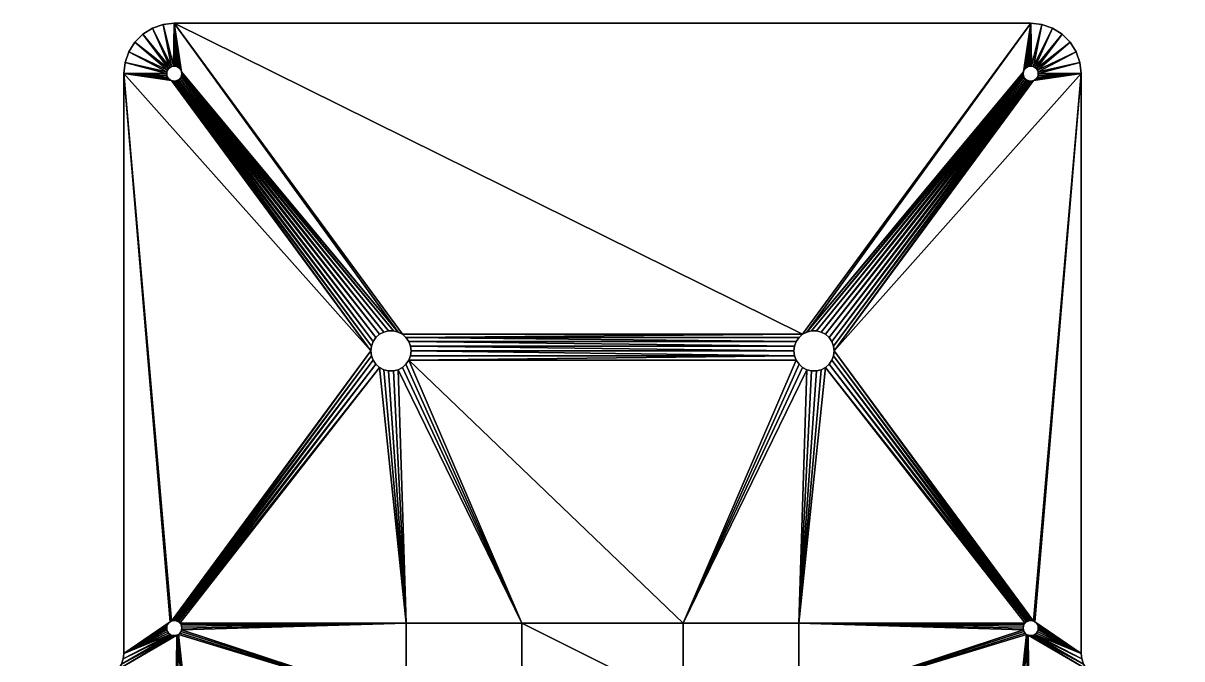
# Model space of a CAD drawing. Extents: x -115 to 115, y -220 to 220.
# Drawn here: x -115 to 115, y 93.9 to 220 of the extents above; entities that cross this region are included whole.
import ezdxf

# ---------------------------------------------------------------- set-up
doc = ezdxf.new("R2010")
doc.units = 0
doc.header["$MEASUREMENT"] = 0
doc.layers.get('0').update_dxf_attribs({"linetype": 'CONTINUOUS'})

msp = doc.modelspace()

# ---------------------------------------------------------------- meshes
at = {"color": 0}
mesh = msp.add_polyface(dxfattribs=at)
corners = [(-85, 220), (-87.23, 219.75), (-85, 220, 4), (-87.23, 219.75, 4), (-89.34, 219.01), (-89.34, 219.01, 4), (-91.23, 217.82), (-91.23, 217.82, 4), (-92.82, 216.23), (-92.82, 216.23, 4), (-94.01, 214.34), (-94.01, 214.34, 4), (-94.75, 212.23), (-94.75, 212.23, 4), (-95, 210), (-84.47, 211.4), (-84.82, 211.49), (-85.18, 211.49), (-85.53, 211.4), (-85.85, 211.23), (-86.33, 210.7), (-86.46, 210.36), (-86.12, 210.99), (-84.47, 211.4, 4), (-84.82, 211.49, 4), (-85.18, 211.49, 4), (-85.53, 211.4, 4), (-85.85, 211.23, 4), (-86.33, 210.7, 4), (-86.46, 210.36, 4), (-86.12, 210.99, 4)]
mesh.append_faces([[corners[k] for k in face] for face in [(0, 1, 2), (2, 1, 3), (3, 4, 5), (1, 4, 3), (5, 6, 7), (4, 6, 5), (7, 8, 9), (6, 8, 7), (9, 10, 11), (8, 10, 9), (11, 12, 13), (10, 12, 11), (12, 14, 13), (0, 15, 16), (0, 16, 17), (1, 0, 17), (1, 17, 18), (4, 18, 19), (4, 1, 18), (10, 20, 21), (10, 21, 12), (6, 19, 22), (6, 4, 19), (8, 22, 20), (8, 6, 22), (8, 20, 10), (23, 2, 24), (24, 2, 25), (25, 3, 26), (2, 3, 25), (26, 5, 27), (3, 5, 26), (28, 11, 29), (29, 11, 13), (27, 7, 30), (5, 7, 27), (28, 9, 11), (7, 9, 30), (30, 9, 28), (16, 23, 24), (17, 24, 25), (17, 16, 24), (18, 17, 25)]])
mesh = msp.add_polyface(dxfattribs=at)
corners = [(-84.15, 208.77), (-83.88, 209.01), (-44.27, 158.29), (-83.67, 209.3), (-43.42, 158.74), (-84.47, 208.6), (-44.99, 157.65), (-84.82, 208.51), (-45.54, 156.86), (-85.18, 208.51), (-45.88, 155.96), (-85.53, 208.6), (-46, 155), (-95, 210), (-85, 220), (-83.54, 210.36), (-83.67, 210.7), (-83.88, 210.99), (-84.15, 211.23), (-84.47, 211.4), (-83.88, 209.01, 4), (-84.15, 208.77, 4), (-44.27, 158.29, 4), (-43.42, 158.74, 4), (-83.67, 209.3, 4), (-84.47, 208.6, 4), (-44.99, 157.65, 4), (-84.82, 208.51, 4), (-45.54, 156.86, 4), (-85.18, 208.51, 4), (-45.88, 155.96, 4), (-85.53, 208.6, 4), (-46, 155, 4), (-95, 210, 4), (-83.54, 210.36, 4), (-85, 220, 4), (-83.67, 210.7, 4), (-83.88, 210.99, 4), (-84.15, 211.23, 4), (-84.47, 211.4, 4), (-83.5, 210), (-83.5, 210, 4), (-83.54, 209.64), (-83.54, 209.64, 4)]
mesh.append_faces([[corners[k] for k in face] for face in [(0, 1, 2), (3, 4, 1), (5, 0, 6), (7, 5, 8), (9, 7, 10), (11, 9, 12), (13, 11, 12), (14, 15, 16), (14, 16, 17), (14, 17, 18), (14, 18, 19), (20, 21, 22), (23, 24, 20), (21, 25, 26), (25, 27, 28), (27, 29, 30), (29, 31, 32), (31, 33, 32), (34, 35, 36), (36, 35, 37), (37, 35, 38), (38, 35, 39), (15, 40, 41), (15, 41, 34), (16, 34, 36), (16, 15, 34), (17, 36, 37), (17, 16, 36), (18, 37, 38), (18, 17, 37), (19, 38, 39), (19, 18, 38), (5, 27, 25), (5, 25, 21), (0, 5, 21), (1, 21, 20), (1, 20, 24), (1, 0, 21), (3, 1, 24), (42, 24, 43), (42, 3, 24), (40, 43, 41), (40, 42, 43)]])
mesh = msp.add_polyface(dxfattribs=at)
corners = [(85, 220), (-85, 220), (-85, 220, 4), (-39.73, 158.29), (39.73, 158.29), (-39.01, 157.65), (-83.88, 209.01), (-43.42, 158.74), (-44.27, 158.29), (-84.15, 208.77), (-44.99, 157.65), (-83.67, 209.3), (-42.48, 158.97), (-84.47, 208.6), (-45.54, 156.86), (-83.54, 209.64), (-41.52, 158.97), (-84.82, 208.51), (-45.88, 155.96), (-83.5, 210), (-40.58, 158.74), (-85.18, 208.51), (-46, 155), (-83.54, 210.36), (39.73, 158.29, 4), (-39.73, 158.29, 4), (-39.01, 157.65, 4), (-43.42, 158.74, 4), (-83.88, 209.01, 4), (-44.27, 158.29, 4), (-84.15, 208.77, 4), (-44.99, 157.65, 4), (-42.48, 158.97, 4), (-83.67, 209.3, 4), (-84.47, 208.6, 4), (-45.54, 156.86, 4), (-83.54, 209.64, 4), (-41.52, 158.97, 4), (-84.82, 208.51, 4), (-45.88, 155.96, 4), (-83.5, 210, 4), (-40.58, 158.74, 4), (-85.18, 208.51, 4), (-46, 155, 4), (-83.54, 210.36, 4)]
mesh.append_faces([[corners[k] for k in face] for face in [(0, 1, 2), (3, 4, 5), (6, 7, 8), (9, 8, 10), (11, 12, 7), (13, 10, 14), (15, 12, 11), (15, 16, 12), (17, 14, 18), (19, 16, 15), (19, 20, 16), (21, 18, 22), (23, 20, 19), (1, 4, 3), (1, 20, 23), (1, 3, 20), (24, 25, 26), (27, 28, 29), (29, 30, 31), (32, 33, 27), (31, 34, 35), (32, 36, 33), (37, 36, 32), (35, 38, 39), (37, 40, 36), (41, 40, 37), (39, 42, 43), (41, 44, 40), (24, 2, 25), (41, 2, 44), (25, 2, 41), (3, 26, 25), (20, 25, 41), (20, 3, 25), (16, 41, 37), (16, 20, 41), (12, 37, 32), (12, 16, 37), (7, 32, 27), (7, 12, 32), (8, 27, 29), (8, 7, 27), (10, 8, 29)]])
mesh = msp.add_polyface(dxfattribs=at)
corners = [(85, 220), (-85, 220, 4), (85, 220, 4), (85.18, 208.51), (46, 155), (45.88, 155.96), (84.82, 208.51), (45.54, 156.86), (84.47, 208.6), (44.99, 157.65), (84.15, 208.77), (44.27, 158.29), (83.88, 209.01), (43.42, 158.74), (83.67, 209.3), (42.48, 158.97), (83.54, 209.64), (41.52, 158.97), (83.5, 210), (40.58, 158.74), (83.54, 210.36), (39.73, 158.29), (-85, 220), (46, 155, 4), (85.18, 208.51, 4), (45.88, 155.96, 4), (84.82, 208.51, 4), (45.54, 156.86, 4), (84.47, 208.6, 4), (44.99, 157.65, 4), (84.15, 208.77, 4), (44.27, 158.29, 4), (83.88, 209.01, 4), (43.42, 158.74, 4), (83.67, 209.3, 4), (42.48, 158.97, 4), (83.54, 209.64, 4), (41.52, 158.97, 4), (83.5, 210, 4), (40.58, 158.74, 4), (83.54, 210.36, 4), (39.73, 158.29, 4), (39.01, 157.65), (39.01, 157.65, 4)]
mesh.append_faces([[corners[k] for k in face] for face in [(0, 1, 2), (3, 4, 5), (6, 5, 7), (8, 7, 9), (10, 9, 11), (12, 11, 13), (14, 13, 15), (16, 15, 17), (16, 14, 15), (18, 17, 19), (18, 16, 17), (20, 18, 19), (0, 19, 21), (0, 20, 19), (22, 0, 21), (23, 24, 25), (25, 26, 27), (27, 28, 29), (29, 30, 31), (31, 32, 33), (33, 34, 35), (35, 36, 37), (34, 36, 35), (37, 38, 39), (36, 38, 37), (38, 40, 39), (39, 2, 41), (40, 2, 39), (2, 1, 41), (11, 29, 31), (11, 9, 29), (13, 31, 33), (13, 11, 31), (15, 33, 35), (15, 13, 33), (17, 35, 37), (17, 15, 35), (19, 37, 39), (19, 17, 37), (21, 39, 41), (21, 19, 39), (42, 41, 43), (42, 21, 41)]])
mesh = msp.add_polyface(dxfattribs=at)
corners = [(85.53, 208.6), (95, 210), (46, 155), (85.18, 208.51), (84.82, 208.51), (45.88, 155.96), (84.47, 208.6), (45.54, 156.86), (84.15, 208.77), (44.99, 157.65), (83.88, 209.01), (44.27, 158.29), (83.67, 209.3), (43.42, 158.74), (85, 220), (84.47, 211.4), (84.15, 211.23), (83.88, 210.99), (83.67, 210.7), (83.54, 210.36), (95, 210, 4), (85.53, 208.6, 4), (46, 155, 4), (85.18, 208.51, 4), (84.82, 208.51, 4), (45.88, 155.96, 4), (84.47, 208.6, 4), (45.54, 156.86, 4), (84.15, 208.77, 4), (44.99, 157.65, 4), (83.88, 209.01, 4), (44.27, 158.29, 4), (83.67, 209.3, 4), (43.42, 158.74, 4), (84.47, 211.4, 4), (85, 220, 4), (84.15, 211.23, 4), (83.88, 210.99, 4), (83.67, 210.7, 4), (83.54, 210.36, 4), (84.82, 211.49, 4), (83.5, 210), (83.5, 210, 4), (83.54, 209.64), (83.54, 209.64, 4)]
mesh.append_faces([[corners[k] for k in face] for face in [(0, 1, 2), (3, 0, 2), (4, 3, 5), (6, 4, 7), (8, 6, 9), (10, 8, 11), (12, 10, 13), (14, 15, 16), (14, 16, 17), (14, 17, 18), (14, 18, 19), (20, 21, 22), (21, 23, 22), (23, 24, 25), (24, 26, 27), (26, 28, 29), (28, 30, 31), (30, 32, 33), (34, 35, 36), (36, 35, 37), (37, 35, 38), (38, 35, 39), (15, 40, 34), (16, 34, 36), (16, 15, 34), (17, 36, 37), (17, 16, 36), (18, 37, 38), (18, 17, 37), (19, 18, 38), (19, 38, 39), (41, 19, 39), (41, 39, 42), (43, 42, 44), (43, 41, 42), (43, 44, 32), (12, 43, 32), (10, 32, 30), (10, 30, 28), (10, 12, 32), (8, 10, 28), (6, 28, 26), (6, 8, 28)]])
mesh = msp.add_polyface(dxfattribs=at)
corners = [(95, 210, 4), (94.75, 212.23), (94.75, 212.23, 4), (94.01, 214.34), (94.01, 214.34, 4), (92.82, 216.23), (92.82, 216.23, 4), (91.23, 217.82), (91.23, 217.82, 4), (89.34, 219.01), (89.34, 219.01, 4), (87.23, 219.75), (87.23, 219.75, 4), (85, 220), (85, 220, 4), (86.46, 210.36), (86.33, 210.7), (86.12, 210.99), (85.85, 211.23), (85.53, 211.4), (85.18, 211.49), (84.82, 211.49), (84.47, 211.4), (86.46, 210.36, 4), (86.33, 210.7, 4), (86.12, 210.99, 4), (85.85, 211.23, 4), (85.53, 211.4, 4), (85.18, 211.49, 4), (84.82, 211.49, 4), (84.47, 211.4, 4)]
mesh.append_faces([[corners[k] for k in face] for face in [(0, 1, 2), (2, 3, 4), (1, 3, 2), (4, 5, 6), (3, 5, 4), (6, 7, 8), (5, 7, 6), (8, 9, 10), (7, 9, 8), (10, 11, 12), (9, 11, 10), (12, 13, 14), (11, 13, 12), (15, 3, 1), (16, 5, 3), (16, 3, 15), (17, 5, 16), (7, 5, 17), (7, 17, 18), (9, 18, 19), (9, 7, 18), (11, 19, 20), (11, 9, 19), (13, 20, 21), (13, 21, 22), (13, 11, 20), (4, 23, 2), (6, 24, 4), (4, 24, 23), (6, 25, 24), (6, 8, 25), (25, 8, 26), (8, 10, 26), (26, 10, 27), (10, 12, 27), (27, 12, 28), (12, 14, 28), (28, 14, 29), (29, 14, 30), (20, 27, 28), (21, 28, 29), (21, 20, 28), (22, 21, 29)]])
mesh = msp.add_polyface(dxfattribs=at)
corners = [(-94.75, 212.23, 4), (-95, 210), (-95, 210, 4), (-86.5, 210), (-86.46, 209.64), (-86.33, 209.3), (-86.12, 209.01), (-85.85, 208.77), (-85.53, 208.6), (-94.75, 212.23), (-86.46, 210.36), (-86.5, 210, 4), (-86.46, 209.64, 4), (-86.33, 209.3, 4), (-86.12, 209.01, 4), (-85.85, 208.77, 4), (-85.53, 208.6, 4), (-86.46, 210.36, 4), (-95, 95, 4), (-84.82, 211.49), (-84.47, 211.4), (-84.47, 211.4, 4), (-85.53, 211.4), (-85.18, 211.49, 4), (-85.53, 211.4, 4), (-85.85, 211.23), (-85.85, 211.23, 4), (-86.12, 210.99), (-86.12, 210.99, 4), (-86.33, 210.7), (-86.33, 210.7, 4), (-85.18, 208.51), (-85.18, 208.51, 4), (-84.82, 208.51, 4), (-84.82, 208.51), (-84.47, 208.6)]
mesh.append_faces([[corners[k] for k in face] for face in [(0, 1, 2), (1, 3, 4), (1, 4, 5), (1, 5, 6), (1, 6, 7), (1, 7, 8), (9, 10, 3), (9, 3, 1), (11, 2, 12), (12, 2, 13), (13, 2, 14), (14, 2, 15), (15, 2, 16), (17, 0, 11), (11, 0, 2), (1, 18, 2), (19, 20, 21), (22, 23, 24), (25, 24, 26), (25, 22, 24), (27, 26, 28), (27, 25, 26), (29, 28, 30), (29, 27, 28), (10, 29, 30), (10, 30, 17), (3, 10, 17), (3, 17, 11), (4, 11, 12), (4, 3, 11), (4, 12, 13), (5, 4, 13), (6, 13, 14), (6, 14, 15), (6, 5, 13), (7, 6, 15), (8, 15, 16), (8, 7, 15), (31, 16, 32), (31, 32, 33), (31, 8, 16), (34, 31, 33), (35, 34, 33)]])
mesh = msp.add_polyface(dxfattribs=at)
corners = [(95, 210), (94.75, 212.23), (95, 210, 4), (85.85, 208.77), (86.12, 209.01), (86.33, 209.3), (85.53, 208.6), (86.46, 209.64), (86.5, 210), (86.46, 210.36), (86.12, 209.01, 4), (85.85, 208.77, 4), (86.33, 209.3, 4), (85.53, 208.6, 4), (86.46, 209.64, 4), (94.75, 212.23, 4), (86.5, 210, 4), (86.46, 210.36, 4), (95, 95), (86.33, 210.7), (86.33, 210.7, 4), (86.12, 210.99), (86.12, 210.99, 4), (85.85, 211.23), (85.85, 211.23, 4), (85.53, 211.4), (85.53, 211.4, 4), (85.18, 211.49), (84.82, 208.51), (84.47, 208.6, 4), (84.82, 208.51, 4), (85.18, 208.51, 4), (84.47, 208.6), (85.18, 208.51)]
mesh.append_faces([[corners[k] for k in face] for face in [(0, 1, 2), (3, 4, 0), (5, 0, 4), (6, 3, 0), (7, 0, 5), (8, 1, 0), (8, 0, 7), (9, 1, 8), (10, 11, 2), (2, 12, 10), (11, 13, 2), (2, 14, 12), (15, 16, 2), (2, 16, 14), (15, 17, 16), (18, 0, 2), (9, 8, 16), (9, 16, 17), (19, 17, 20), (19, 9, 17), (21, 20, 22), (21, 19, 20), (23, 22, 24), (23, 21, 22), (25, 24, 26), (25, 23, 24), (27, 25, 26), (28, 29, 30), (28, 30, 31), (28, 32, 29), (33, 28, 31), (6, 31, 13), (6, 13, 11), (6, 33, 31), (3, 6, 11), (4, 11, 10), (4, 10, 12), (4, 3, 11), (5, 4, 12), (7, 12, 14), (7, 5, 12), (8, 14, 16), (8, 7, 14)]])
mesh = msp.add_polyface(dxfattribs=at)
corners = [(-83.88, 100.99), (-39, 101), (-83.67, 100.7), (-44.27, 151.71), (-84.15, 101.23), (-44.99, 152.35), (-84.47, 101.4), (-45.54, 153.14), (-84.82, 101.49), (-45.88, 154.04), (-85.18, 101.49), (-46, 155), (-85.53, 101.4), (-95, 210), (-85.85, 101.23), (-95, 95), (-39, 101, 4), (-83.88, 100.99, 4), (-83.67, 100.7, 4), (-44.27, 151.71, 4), (-84.15, 101.23, 4), (-44.99, 152.35, 4), (-84.47, 101.4, 4), (-45.54, 153.14, 4), (-84.82, 101.49, 4), (-45.88, 154.04, 4), (-85.18, 101.49, 4), (-46, 155, 4), (-85.53, 101.4, 4), (-95, 210, 4), (-85.85, 101.23, 4), (-95, 95, 4), (-83.54, 100.36), (-83.5, 100, 4), (-83.54, 100.36, 4), (-86.12, 100.99), (-86.12, 100.99, 4), (-86.33, 100.7), (-86.33, 100.7, 4), (-86.46, 100.36), (-86.46, 100.36, 4), (-86.5, 100)]
mesh.append_faces([[corners[k] for k in face] for face in [(0, 1, 2), (3, 0, 4), (5, 4, 6), (7, 6, 8), (9, 8, 10), (11, 10, 12), (13, 12, 14), (13, 11, 12), (15, 13, 14), (16, 17, 18), (17, 19, 20), (20, 21, 22), (22, 23, 24), (24, 25, 26), (26, 27, 28), (28, 29, 30), (27, 29, 28), (29, 31, 30), (13, 15, 31), (32, 33, 34), (2, 34, 18), (2, 32, 34), (0, 18, 17), (0, 2, 18), (4, 17, 20), (4, 0, 17), (6, 20, 22), (6, 4, 20), (8, 22, 24), (8, 6, 22), (10, 24, 26), (10, 8, 24), (12, 26, 28), (12, 10, 26), (14, 28, 30), (14, 12, 28), (35, 30, 36), (35, 14, 30), (37, 36, 38), (37, 35, 36), (39, 37, 38), (39, 38, 40), (41, 39, 40)]])
mesh = msp.add_polyface(dxfattribs=at)
corners = [(39, 101), (83.88, 100.99), (83.67, 100.7), (44.99, 152.35), (84.47, 101.4), (84.15, 101.23), (44.27, 151.71), (45.54, 153.14), (84.82, 101.49), (45.88, 154.04), (85.18, 101.49), (46, 155), (85.53, 101.4), (95, 210), (85.85, 101.23), (95, 95), (83.88, 100.99, 4), (39, 101, 4), (83.67, 100.7, 4), (84.47, 101.4, 4), (44.99, 152.35, 4), (84.15, 101.23, 4), (44.27, 151.71, 4), (84.82, 101.49, 4), (45.54, 153.14, 4), (85.18, 101.49, 4), (45.88, 154.04, 4), (85.53, 101.4, 4), (46, 155, 4), (95, 210, 4), (85.85, 101.23, 4), (95, 95, 4), (86.46, 100.36), (86.5, 100, 4), (86.46, 100.36, 4), (86.33, 100.7), (86.33, 100.7, 4), (86.12, 100.99), (86.12, 100.99, 4), (83.54, 100.36), (83.54, 100.36, 4), (83.5, 100)]
mesh.append_faces([[corners[k] for k in face] for face in [(0, 1, 2), (3, 4, 5), (6, 5, 1), (7, 8, 4), (9, 10, 8), (11, 12, 10), (13, 14, 12), (13, 12, 11), (13, 15, 14), (16, 17, 18), (19, 20, 21), (21, 22, 16), (23, 24, 19), (25, 26, 23), (27, 28, 25), (27, 29, 28), (30, 29, 27), (31, 29, 30), (15, 29, 31), (32, 33, 34), (35, 34, 36), (35, 32, 34), (37, 36, 38), (37, 35, 36), (14, 38, 30), (14, 37, 38), (12, 30, 27), (12, 14, 30), (10, 27, 25), (10, 12, 27), (8, 25, 23), (8, 10, 25), (4, 23, 19), (4, 8, 23), (5, 19, 21), (5, 4, 19), (1, 21, 16), (1, 5, 21), (2, 16, 18), (2, 1, 16), (39, 2, 18), (39, 18, 40), (41, 39, 40)]])
mesh = msp.add_polyface(dxfattribs=at)
corners = [(-38.12, 154.04), (38.12, 154.04), (-38.46, 153.14), (-38, 155), (-38.12, 155.96), (38, 155), (-38.46, 156.86), (38.12, 155.96), (-39.01, 157.65), (38.46, 156.86), (38.12, 154.04, 4), (-38.12, 154.04, 4), (-38.46, 153.14, 4), (-38, 155, 4), (38, 155, 4), (-38.12, 155.96, 4), (38.12, 155.96, 4), (-38.46, 156.86, 4), (38.46, 156.86, 4), (-39.01, 157.65, 4), (-39.73, 158.29), (-44.99, 157.65), (-44.27, 158.29, 4), (-44.99, 157.65, 4), (-45.54, 156.86), (-45.54, 156.86, 4), (-45.88, 155.96), (-45.88, 155.96, 4), (-46, 155), (-46, 155, 4), (-45.88, 154.04), (-45.88, 154.04, 4), (-45.54, 153.14, 4), (-45.54, 153.14), (-44.99, 152.35), (-44.99, 152.35, 4), (-44.27, 151.71, 4), (-44.27, 151.71), (-43.42, 151.26), (-40.58, 151.26), (-40.58, 151.26, 4), (-39.73, 151.71, 4), (-39.73, 151.71), (-39.01, 152.35), (-39.01, 152.35, 4)]
mesh.append_faces([[corners[k] for k in face] for face in [(0, 1, 2), (3, 1, 0), (4, 5, 3), (6, 7, 4), (8, 9, 6), (10, 11, 12), (10, 13, 11), (14, 15, 13), (16, 17, 15), (18, 19, 17), (4, 3, 13), (4, 13, 15), (6, 15, 17), (6, 4, 15), (8, 17, 19), (8, 6, 17), (20, 8, 19), (21, 22, 23), (24, 23, 25), (24, 21, 23), (26, 24, 25), (26, 25, 27), (28, 26, 27), (28, 27, 29), (30, 29, 31), (30, 28, 29), (30, 31, 32), (33, 30, 32), (34, 32, 35), (34, 35, 36), (34, 33, 32), (37, 34, 36), (38, 37, 36), (39, 40, 41), (42, 39, 41), (43, 41, 44), (43, 44, 12), (43, 42, 41), (2, 43, 12), (0, 12, 11), (0, 2, 12), (3, 11, 13), (3, 0, 11)]])
mesh = msp.add_polyface(dxfattribs=at)
corners = [(40.58, 151.26), (39, 101), (16, 101), (41.52, 151.03), (39.73, 151.71), (39.01, 152.35), (38.46, 153.14), (-38.46, 153.14), (38.12, 154.04), (-38, 155), (38, 155), (-38.12, 155.96), (38.12, 155.96), (-38.46, 156.86), (38.46, 156.86), (-39.01, 157.65), (39.73, 158.29), (39.01, 157.65), (41.52, 151.03, 4), (40.58, 151.26, 4), (39, 101, 4), (16, 101, 4), (39.73, 151.71, 4), (39.01, 152.35, 4), (38.46, 153.14, 4), (38.12, 154.04, 4), (-38.46, 153.14, 4), (38, 155, 4), (-38, 155, 4), (38.12, 155.96, 4), (-38.12, 155.96, 4), (38.46, 156.86, 4), (-38.46, 156.86, 4), (39.73, 158.29, 4), (-39.01, 157.65, 4), (39.01, 157.65, 4)]
mesh.append_faces([[corners[k] for k in face] for face in [(0, 1, 2), (0, 3, 1), (4, 0, 2), (5, 4, 2), (6, 5, 2), (7, 8, 6), (7, 6, 2), (9, 10, 8), (11, 12, 10), (13, 14, 12), (15, 16, 17), (15, 17, 14), (18, 19, 20), (20, 19, 21), (19, 22, 21), (22, 23, 21), (23, 24, 21), (25, 26, 24), (24, 26, 21), (27, 28, 25), (29, 30, 27), (31, 32, 29), (33, 34, 35), (35, 34, 31), (2, 1, 21), (21, 1, 20), (14, 35, 31), (14, 17, 35), (12, 14, 31), (12, 31, 29), (10, 12, 29), (10, 29, 27), (8, 27, 25), (8, 10, 27), (8, 25, 24), (6, 8, 24), (5, 24, 23), (5, 23, 22), (5, 6, 24), (4, 5, 22), (0, 22, 19), (0, 4, 22), (3, 0, 19)]])
mesh = msp.add_polyface(dxfattribs=at)
corners = [(39, 101), (83.67, 100.7), (83.54, 100.36), (83.5, 100), (83.54, 99.64), (44.27, 151.71), (44.99, 152.35), (84.15, 101.23), (83.88, 100.99), (45.54, 153.14), (84.47, 101.4), (43.42, 151.26), (45.88, 154.04), (84.82, 101.49), (42.48, 151.03), (46, 155), (85.18, 101.49), (41.52, 151.03), (83.67, 100.7, 4), (39, 101, 4), (83.54, 100.36, 4), (83.5, 100, 4), (83.54, 99.64, 4), (44.99, 152.35, 4), (44.27, 151.71, 4), (84.15, 101.23, 4), (83.88, 100.99, 4), (84.47, 101.4, 4), (45.54, 153.14, 4), (43.42, 151.26, 4), (84.82, 101.49, 4), (45.88, 154.04, 4), (42.48, 151.03, 4), (85.18, 101.49, 4), (46, 155, 4), (41.52, 151.03, 4), (45.88, 155.96), (45.88, 155.96, 4), (45.54, 156.86), (45.54, 156.86, 4), (44.99, 157.65), (44.99, 157.65, 4), (40.58, 151.26, 4)]
mesh.append_faces([[corners[k] for k in face] for face in [(0, 1, 2), (0, 2, 3), (0, 3, 4), (5, 6, 7), (5, 8, 0), (9, 10, 6), (11, 5, 0), (12, 13, 9), (14, 11, 0), (15, 16, 12), (17, 14, 0), (18, 19, 20), (20, 19, 21), (21, 19, 22), (23, 24, 25), (26, 24, 19), (27, 28, 23), (24, 29, 19), (30, 31, 28), (29, 32, 19), (33, 34, 31), (32, 35, 19), (36, 15, 34), (36, 34, 37), (38, 37, 39), (38, 36, 37), (40, 39, 41), (40, 38, 39), (17, 42, 35), (17, 35, 32), (14, 17, 32), (11, 32, 29), (11, 29, 24), (11, 14, 32), (5, 11, 24), (6, 24, 23), (6, 23, 28), (6, 5, 24), (9, 6, 28), (12, 28, 31), (12, 9, 28), (15, 31, 34), (15, 12, 31)]])
mesh = msp.add_polyface(dxfattribs=at)
corners = [(-83.5, 100), (-39, 101), (-83.54, 99.64), (-83.54, 100.36), (-83.67, 100.7), (-39.73, 151.71), (-39.01, 152.35), (-16, 101), (-38.46, 153.14), (16, 101), (-40.58, 151.26), (-41.52, 151.03), (-42.48, 151.03), (-43.42, 151.26), (-44.27, 151.71), (-83.88, 100.99), (-44.99, 152.35), (-84.15, 101.23), (-45.54, 153.14), (-84.47, 101.4), (-45.88, 154.04), (-84.82, 101.49), (-46, 155), (-85.18, 101.49), (-39, 101, 4), (-83.5, 100, 4), (-83.54, 99.64, 4), (-83.54, 100.36, 4), (-83.67, 100.7, 4), (-39.01, 152.35, 4), (-39.73, 151.71, 4), (-16, 101, 4), (16, 101, 4), (-38.46, 153.14, 4), (-40.58, 151.26, 4), (-41.52, 151.03, 4), (-42.48, 151.03, 4), (-43.42, 151.26, 4), (-44.27, 151.71, 4), (-83.88, 100.99, 4), (-44.99, 152.35, 4), (-84.15, 101.23, 4), (-45.54, 153.14, 4), (-84.47, 101.4, 4), (-45.88, 154.04, 4), (-84.82, 101.49, 4), (-46, 155, 4), (-85.18, 101.49, 4)]
mesh.append_faces([[corners[k] for k in face] for face in [(0, 1, 2), (3, 1, 0), (4, 1, 3), (5, 6, 7), (8, 9, 7), (8, 7, 6), (10, 7, 1), (10, 5, 7), (11, 10, 1), (12, 11, 1), (13, 12, 1), (14, 13, 1), (14, 1, 15), (16, 14, 17), (18, 16, 19), (20, 18, 21), (22, 20, 23), (24, 25, 26), (24, 27, 25), (24, 28, 27), (29, 30, 31), (32, 33, 31), (31, 33, 29), (30, 34, 31), (31, 34, 24), (34, 35, 24), (35, 36, 24), (36, 37, 24), (37, 38, 24), (24, 38, 39), (38, 40, 41), (40, 42, 43), (42, 44, 45), (44, 46, 47), (1, 7, 24), (24, 7, 31), (13, 38, 37), (12, 37, 36), (12, 36, 35), (12, 13, 37), (11, 12, 35), (10, 35, 34), (10, 11, 35)]])
mesh = msp.add_polyface(dxfattribs=at)
corners = [(-95, 95), (-85.85, 101.23), (-86.12, 100.99), (-86.33, 100.7), (-86.46, 100.36), (-86.5, 100), (-86.46, 99.64), (-86.33, 99.3), (-86.12, 99.01), (-85.85, 101.23, 4), (-95, 95, 4), (-86.12, 100.99, 4), (-86.33, 100.7, 4), (-86.46, 100.36, 4), (-86.5, 100, 4), (-86.46, 99.64, 4), (-86.33, 99.3, 4), (-86.12, 99.01, 4), (-85.85, 98.77, 4), (-83.54, 100.36), (-83.5, 100), (-83.5, 100, 4), (-85.85, 98.77), (-85.53, 98.6), (-85.53, 98.6, 4), (-85.18, 98.51), (-85.18, 98.51, 4), (-84.82, 98.51, 4), (-84.82, 98.51), (-84.47, 98.6), (-84.47, 98.6, 4), (-84.15, 98.77, 4), (-84.15, 98.77), (-83.88, 99.01), (-83.88, 99.01, 4), (-83.67, 99.3, 4), (-83.67, 99.3), (-83.54, 99.64), (-83.54, 99.64, 4)]
mesh.append_faces([[corners[k] for k in face] for face in [(0, 1, 2), (0, 2, 3), (0, 3, 4), (0, 4, 5), (0, 5, 6), (0, 6, 7), (0, 7, 8), (9, 10, 11), (11, 10, 12), (12, 10, 13), (13, 10, 14), (14, 10, 15), (15, 10, 16), (16, 10, 17), (17, 10, 18), (19, 20, 21), (5, 13, 14), (6, 14, 15), (6, 5, 14), (6, 15, 16), (7, 6, 16), (8, 16, 17), (8, 17, 18), (8, 7, 16), (22, 8, 18), (23, 18, 24), (23, 22, 18), (25, 24, 26), (25, 26, 27), (25, 23, 24), (28, 25, 27), (29, 27, 30), (29, 30, 31), (29, 28, 27), (32, 29, 31), (33, 31, 34), (33, 34, 35), (33, 32, 31), (36, 33, 35), (37, 35, 38), (37, 36, 35), (20, 38, 21), (20, 37, 38)]])
mesh = msp.add_polyface(dxfattribs=at)
corners = [(86.33, 99.3), (95, 95), (86.12, 99.01), (86.46, 99.64), (86.5, 100), (86.46, 100.36), (86.33, 100.7), (86.12, 100.99), (85.85, 101.23), (86.12, 99.01, 4), (85.85, 98.77, 4), (95, 95, 4), (86.33, 99.3, 4), (86.46, 99.64, 4), (86.5, 100, 4), (86.46, 100.36, 4), (86.33, 100.7, 4), (86.12, 100.99, 4), (85.85, 101.23, 4), (83.5, 100), (83.54, 100.36, 4), (83.5, 100, 4), (83.54, 99.64), (83.54, 99.64, 4), (83.67, 99.3, 4), (83.67, 99.3), (83.88, 99.01), (83.88, 99.01, 4), (84.15, 98.77, 4), (84.15, 98.77), (84.47, 98.6), (84.47, 98.6, 4), (84.82, 98.51), (84.82, 98.51, 4), (85.18, 98.51, 4), (85.18, 98.51), (85.53, 98.6), (85.53, 98.6, 4), (85.85, 98.77)]
mesh.append_faces([[corners[k] for k in face] for face in [(0, 1, 2), (3, 1, 0), (4, 1, 3), (5, 1, 4), (6, 1, 5), (7, 1, 6), (8, 1, 7), (9, 10, 11), (11, 12, 9), (11, 13, 12), (11, 14, 13), (11, 15, 14), (11, 16, 15), (11, 17, 16), (11, 18, 17), (5, 4, 14), (19, 20, 21), (22, 21, 23), (22, 19, 21), (22, 23, 24), (25, 22, 24), (26, 24, 27), (26, 27, 28), (26, 25, 24), (29, 26, 28), (30, 28, 31), (30, 29, 28), (32, 31, 33), (32, 33, 34), (32, 30, 31), (35, 32, 34), (36, 34, 37), (36, 37, 10), (36, 35, 34), (38, 36, 10), (2, 10, 9), (2, 9, 12), (2, 38, 10), (0, 2, 12), (3, 12, 13), (3, 0, 12), (4, 13, 14), (4, 3, 13)]])
mesh = msp.add_polyface(dxfattribs=at)
corners = [(-103.88, 79.01), (-79.53, 46.4), (-79.85, 46.23), (-104.15, 78.77), (-80.12, 45.99), (-103.67, 79.3), (-79.18, 46.49), (-104.47, 78.6), (-80.33, 45.7), (-84.47, 98.6), (-84.15, 98.77), (-78.47, 46.4), (-78.82, 46.49), (-103.54, 79.64), (-104.82, 78.51), (-80.46, 45.36), (-105.18, 78.51), (-80.5, 45), (-96.88, 91.09), (-96.09, 91.88), (-84.82, 98.51), (-95.5, 92.83), (-85.53, 98.6), (-85.18, 98.51), (-95.13, 93.89), (-85.85, 98.77), (-95, 95), (-86.12, 99.01), (-115, 80), (-80.46, 44.64), (-84.15, 98.77, 4), (-84.47, 98.6, 4), (-85, 50, 4), (-96.88, 91.09, 4), (-103.54, 79.64, 4), (-84.82, 98.51, 4), (-96.09, 91.88, 4), (-95.5, 92.83, 4), (-85.53, 98.6, 4), (-85.18, 98.51, 4), (-95.13, 93.89, 4), (-85.85, 98.77, 4), (-95, 95, 4), (-78.82, 46.49, 4), (-79.18, 46.49, 4)]
mesh.append_faces([[corners[k] for k in face] for face in [(0, 1, 2), (3, 2, 4), (5, 6, 1), (5, 1, 0), (7, 4, 8), (9, 10, 11), (9, 11, 12), (13, 6, 5), (13, 12, 6), (14, 8, 15), (16, 15, 17), (18, 12, 13), (19, 12, 18), (19, 9, 12), (19, 20, 9), (21, 20, 19), (21, 22, 23), (21, 23, 20), (24, 22, 21), (24, 25, 22), (26, 25, 24), (26, 27, 25), (28, 17, 29), (30, 31, 32), (32, 33, 34), (35, 36, 31), (32, 36, 33), (31, 36, 32), (35, 37, 36), (38, 37, 39), (39, 37, 35), (38, 40, 37), (41, 40, 38), (41, 42, 40), (21, 36, 37), (21, 19, 36), (24, 37, 40), (24, 40, 42), (24, 21, 37), (26, 24, 42), (6, 43, 44), (6, 12, 43), (1, 6, 44)]])
mesh = msp.add_polyface(dxfattribs=at)
corners = [(-16, 85), (16, 48), (-16, 48), (-16, 101), (16, 85), (-77.5, 45), (-39, 48), (-77.54, 44.64), (-77.54, 45.36), (-77.67, 45.7), (-77.88, 45.99), (-39, 85), (-78.15, 46.23), (-78.47, 46.4), (-84.15, 98.77), (-83.88, 99.01), (-83.67, 99.3), (-83.54, 99.64), (-39, 101), (16, 85, 4), (-16, 101, 4), (-16, 85, 4), (-39, 85, 4), (-85, 50, 4), (-83.88, 99.01, 4), (-84.15, 98.77, 4), (-83.67, 99.3, 4), (-39, 101, 4), (-83.54, 99.64, 4), (-39, 48, 4), (-16, 48, 4), (-77.54, 45.36, 4), (-77.67, 45.7, 4), (-77.88, 45.99, 4), (-78.15, 46.23, 4), (-78.47, 46.4, 4), (-78.82, 46.49), (-78.82, 46.49, 4), (85, 50, 4), (-85, 50, 64)]
mesh.append_faces([[corners[k] for k in face] for face in [(0, 1, 2), (3, 4, 0), (5, 6, 7), (8, 6, 5), (9, 6, 8), (10, 6, 9), (11, 0, 2), (11, 2, 6), (11, 6, 10), (12, 11, 10), (13, 11, 12), (14, 11, 13), (14, 15, 11), (16, 11, 15), (17, 18, 11), (17, 11, 16), (19, 20, 21), (22, 23, 21), (24, 25, 22), (22, 25, 23), (22, 26, 24), (27, 28, 22), (22, 28, 26), (6, 2, 29), (29, 2, 30), (11, 18, 22), (22, 18, 27), (0, 11, 21), (21, 11, 22), (3, 0, 20), (20, 0, 21), (9, 31, 32), (10, 32, 33), (10, 9, 32), (12, 33, 34), (12, 10, 33), (13, 34, 35), (13, 12, 34), (36, 35, 37), (36, 13, 35), (38, 23, 39), (33, 32, 31), (34, 33, 31)]])
mesh = msp.add_polyface(dxfattribs=at)
corners = [(39, 48), (77.88, 45.99), (77.67, 45.7), (77.54, 45.36), (77.5, 45), (77.54, 44.64), (39, 85), (83.54, 99.64), (83.67, 99.3), (83.88, 99.01), (84.15, 98.77), (78.47, 46.4), (78.15, 46.23), (39, 101), (16, 85), (16, 48), (-16, 85), (-16, 101), (16, 101), (84.15, 98.77, 4), (39, 85, 4), (85, 50, 4), (83.54, 99.64, 4), (83.67, 99.3, 4), (83.88, 99.01, 4), (39, 101, 4), (16, 85, 4), (16, 101, 4), (-16, 101, 4), (-85, 50, 4), (-16, 85, 4), (16, 48, 4), (39, 48, 4), (78.82, 46.49), (79.18, 46.49, 4), (78.82, 46.49, 4), (78.47, 46.4, 4), (78.15, 46.23, 4), (77.88, 45.99, 4), (-85, 50, 64), (85, 50, 64)]
mesh.append_faces([[corners[k] for k in face] for face in [(0, 1, 2), (0, 2, 3), (0, 3, 4), (0, 4, 5), (6, 7, 8), (6, 8, 9), (6, 9, 10), (6, 1, 0), (6, 10, 11), (6, 11, 12), (6, 12, 1), (13, 7, 6), (14, 6, 0), (14, 0, 15), (16, 14, 15), (17, 18, 14), (19, 20, 21), (22, 20, 23), (23, 20, 24), (24, 20, 19), (22, 25, 20), (20, 26, 21), (27, 28, 26), (29, 21, 30), (30, 21, 26), (15, 0, 31), (31, 0, 32), (14, 18, 26), (26, 18, 27), (6, 14, 20), (20, 14, 26), (13, 6, 25), (25, 6, 20), (33, 34, 35), (11, 35, 36), (11, 33, 35), (12, 36, 37), (12, 11, 36), (1, 37, 38), (1, 12, 37), (2, 1, 38), (21, 39, 40), (37, 36, 35)]])
mesh = msp.add_polyface(dxfattribs=at)
corners = [(115, 80), (80.46, 44.64), (80.5, 45), (105.18, 78.51), (80.46, 45.36), (104.82, 78.51), (80.33, 45.7), (104.47, 78.6), (80.12, 45.99), (104.15, 78.77), (79.85, 46.23), (103.88, 79.01), (79.53, 46.4), (103.67, 79.3), (79.18, 46.49), (103.54, 79.64), (78.82, 46.49), (96.88, 91.09), (96.09, 91.88), (85.85, 98.77), (95, 95), (95.13, 93.89), (86.12, 99.01), (85.53, 98.6), (95.5, 92.83), (85.18, 98.51), (84.82, 98.51), (84.47, 98.6), (78.47, 46.4), (84.15, 98.77), (103.54, 79.64, 4), (96.88, 91.09, 4), (85, 50, 4), (96.09, 91.88, 4), (95, 95, 4), (85.85, 98.77, 4), (95.13, 93.89, 4), (85.53, 98.6, 4), (95.5, 92.83, 4), (85.18, 98.51, 4), (84.82, 98.51, 4), (84.47, 98.6, 4), (84.15, 98.77, 4), (79.85, 46.23, 4), (79.53, 46.4, 4), (79.18, 46.49, 4)]
mesh.append_faces([[corners[k] for k in face] for face in [(0, 1, 2), (3, 2, 4), (5, 4, 6), (7, 6, 8), (9, 8, 10), (11, 10, 12), (13, 12, 14), (13, 11, 12), (15, 14, 16), (15, 13, 14), (17, 15, 16), (18, 17, 16), (19, 20, 21), (19, 22, 20), (23, 19, 21), (23, 21, 24), (25, 23, 24), (26, 25, 24), (26, 24, 18), (27, 26, 18), (27, 18, 16), (27, 16, 28), (29, 27, 28), (30, 31, 32), (31, 33, 32), (34, 35, 36), (36, 37, 38), (35, 37, 36), (37, 39, 38), (38, 40, 33), (39, 40, 38), (33, 41, 32), (40, 41, 33), (41, 42, 32), (21, 20, 34), (21, 34, 36), (24, 36, 38), (24, 21, 36), (18, 24, 38), (12, 43, 44), (14, 44, 45), (14, 12, 44), (16, 14, 45)]])

doc.saveas('drawing.dxf')
